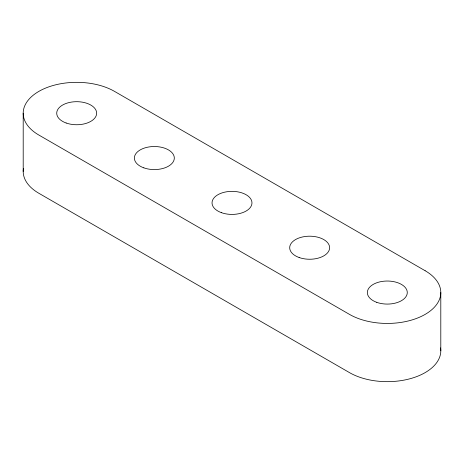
<?xml version="1.0" encoding="UTF-8"?>
<svg xmlns="http://www.w3.org/2000/svg" width="464" height="464" viewBox="0 0 464 464"><rect width="100%" height="100%" fill="white"/><g stroke="black" fill="none" stroke-linecap="round" stroke-linejoin="round"><path stroke-width="0.7" d="M440.8 292.558L440.8 350.784M23.2 113.216L23.2 171.442M23.438 168.536A53.488 30.879 0 0 0 38.866 193.279L349.496 372.621A53.493 30.885 0 0 0 410.089 378.728A53.493 30.885 0 0 0 440.562 347.878M425.134 270.721L114.504 91.379A53.488 30.879 0 0 0 38.866 91.379A53.488 30.879 0 0 0 38.866 135.053L349.496 314.389A53.493 30.885 0 0 0 425.134 314.395A53.493 30.885 0 0 0 425.134 270.721M66.161 123.012A19.969 11.53 0 0 0 96.645 113.576A19.969 11.53 0 0 0 67.251 103.054A19.969 11.53 0 0 0 66.161 123.012M143.823 167.846A19.969 11.53 0 0 0 174.302 158.415A19.969 11.53 0 0 0 144.907 147.888A19.969 11.53 0 0 0 143.823 167.846M221.479 212.686A19.969 11.53 0 0 0 251.958 203.249A19.969 11.53 0 0 0 222.563 192.728A19.969 11.53 0 0 0 221.479 212.686M299.135 257.52A19.969 11.53 0 0 0 329.614 248.083A19.969 11.53 0 0 0 300.22 237.562A19.969 11.53 0 0 0 299.135 257.52M376.791 302.354A19.969 11.53 0 0 0 407.27 292.917A19.969 11.53 0 0 0 377.882 282.396A19.969 11.53 0 0 0 376.791 302.354"/></g></svg>
